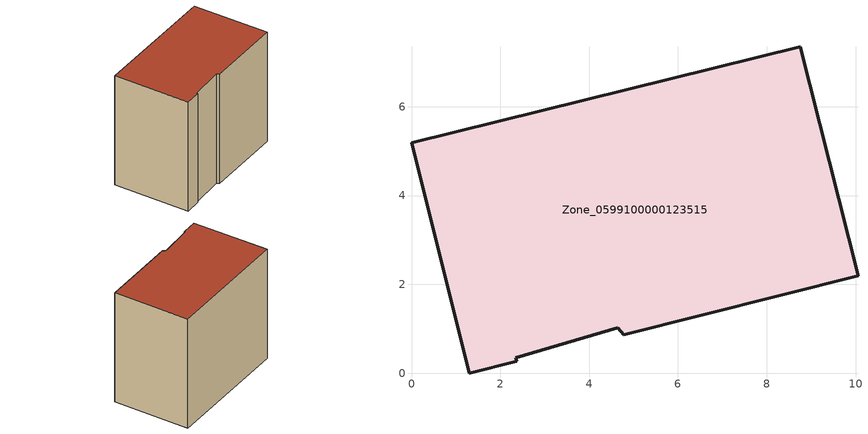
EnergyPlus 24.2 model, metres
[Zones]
Zone_0599100000123515
 floor ground (C_G): 2.35,0.34 2.37,0.27 1.3,0 0,5.19 8.76,7.35 10.06,2.19 4.78,0.87 4.65,1.03 z0
 wall outside (C_F): 2.35,0.34 4.65,1.03 4.78,0.87 10.06,2.19 8.76,7.35 0,5.19 1.3,0 2.37,0.27 2.35,0.34 z0:8.08
 roof outside (C_R): 2.37,0.27 2.35,0.34 4.65,1.03 4.78,0.87 10.06,2.19 8.76,7.35 0,5.19 1.3,0 z8.08
[BUILDING]
Pand.0599100000123515: North Axis=0; Terrain=City; Loads Convergence Tolerance Value=0.04; Temperature Convergence Tolerance Value=0.4; Solar Distribution=FullExterior; Maximum Number of Warmup Days=25; Minimum Number of Warmup Days=1
[Site:Location]
Rotterdam.The.Hague.AP_ZH_NLD Design_Conditions: Latitude=51.96; Longitude=4.45; Time Zone=1; Elevation=-4.5
[SITE:GROUNDTEMPERATURE:BUILDINGSURFACE]
18, 18, 18, 18, 18, 18, 18, 18, 18, 18, 18, 18
[MATERIAL] Thermal Absorptance=0.9; Solar Absorptance=0.7; Visible Absorptance=0.7
Name | Roughness | Thickness | Conductivity | Density | Specific Heat
G.TC.1975-1991 | MediumSmooth | 0.15 | 0.288461 | 540 | 1210
F.TC.1975-1991 | Rough | 0.3 | 0.230769 | 1920 | 840
R.TC.1975-1991 | MediumRough | 0.2 | 0.153846 | 1500 | 1000
[CONSTRUCTION]
C_G: G.TC.1975-1991
C_F: F.TC.1975-1991
C_R: R.TC.1975-1991
[ZONE]
Zone_0599100000123515: Type=1; Multiplier=1; Ceiling Height=Autocalculate; Volume=Autocalculate; Floor Area=autocalculate; Part of Total Floor Area=Yes
[ZONEINFILTRATION:DESIGNFLOWRATE]
Infil_Zone_0599100000123515: Zone or ZoneList or Space or SpaceList=Zone_0599100000123515; Schedule=AlwaysOn; Design Flow Rate Calculation Method=Flow/Area; Flow Rate per Floor Area=0.003; Constant Term Coefficient=1; Temperature Term Coefficient=0; Velocity Term Coefficient=0; Velocity Squared Term Coefficient=0
[HVACTEMPLATE:ZONE:IDEALLOADSAIRSYSTEM]
Zone_0599100000123515: Maximum Heating Supply Air Temperature=50; Minimum Cooling Supply Air Temperature=13; Maximum Heating Supply Air Humidity Ratio=0.0156; Minimum Cooling Supply Air Humidity Ratio=0.0077; Heating Limit=NoLimit; Cooling Limit=NoLimit; Dehumidification Control Type=ConstantSensibleHeatRatio; Cooling Sensible Heat Ratio=0.7; Dehumidification Setpoint=60; Humidification Control Type=None; Humidification Setpoint=30; Outdoor Air Method=None; Outdoor Air Flow Rate per Person=0.00944; Outdoor Air Flow Rate per Zone Floor Area=0; Outdoor Air Flow Rate per Zone=0; Demand Controlled Ventilation Type=None; Outdoor Air Economizer Type=NoEconomizer; Heat Recovery Type=None; Sensible Heat Recovery Effectiveness=0.7; Latent Heat Recovery Effectiveness=0.65
[ZONECONTROL:THERMOSTAT]
ThermostatControl_Zone_0599100000123515: Zone or ZoneList=Zone_0599100000123515; Control Type Schedule=DualSetpointControlType; Control 1=Thermostat_Zone_0599100000123515; Temperature Difference Between Cutout And Setpoint=0
[THERMOSTATSETPOINT:DUALSETPOINT]
Thermostat_Zone_0599100000123515: Heating Setpoint Temperature Schedule=HeatingSetpoint_Zone_0599100000123515; Cooling Setpoint Temperature Schedule=CoolingSetpoint_Zone_0599100000123515
[SCHEDULE:COMPACT]
HeatingSetpoint_Zone_0599100000123515: Through: 12/31, For: AllDays, Until: 24:00, 21
CoolingSetpoint_Zone_0599100000123515: Through: 12/31, For: AllDays, Until: 24:00, 24
DualSetpointControlType: Through: 12/31, For: AllDays, Until: 24:00, 4
AlwaysOn: Through: 12/31, For: AllDays, Until: 24:00, 1
